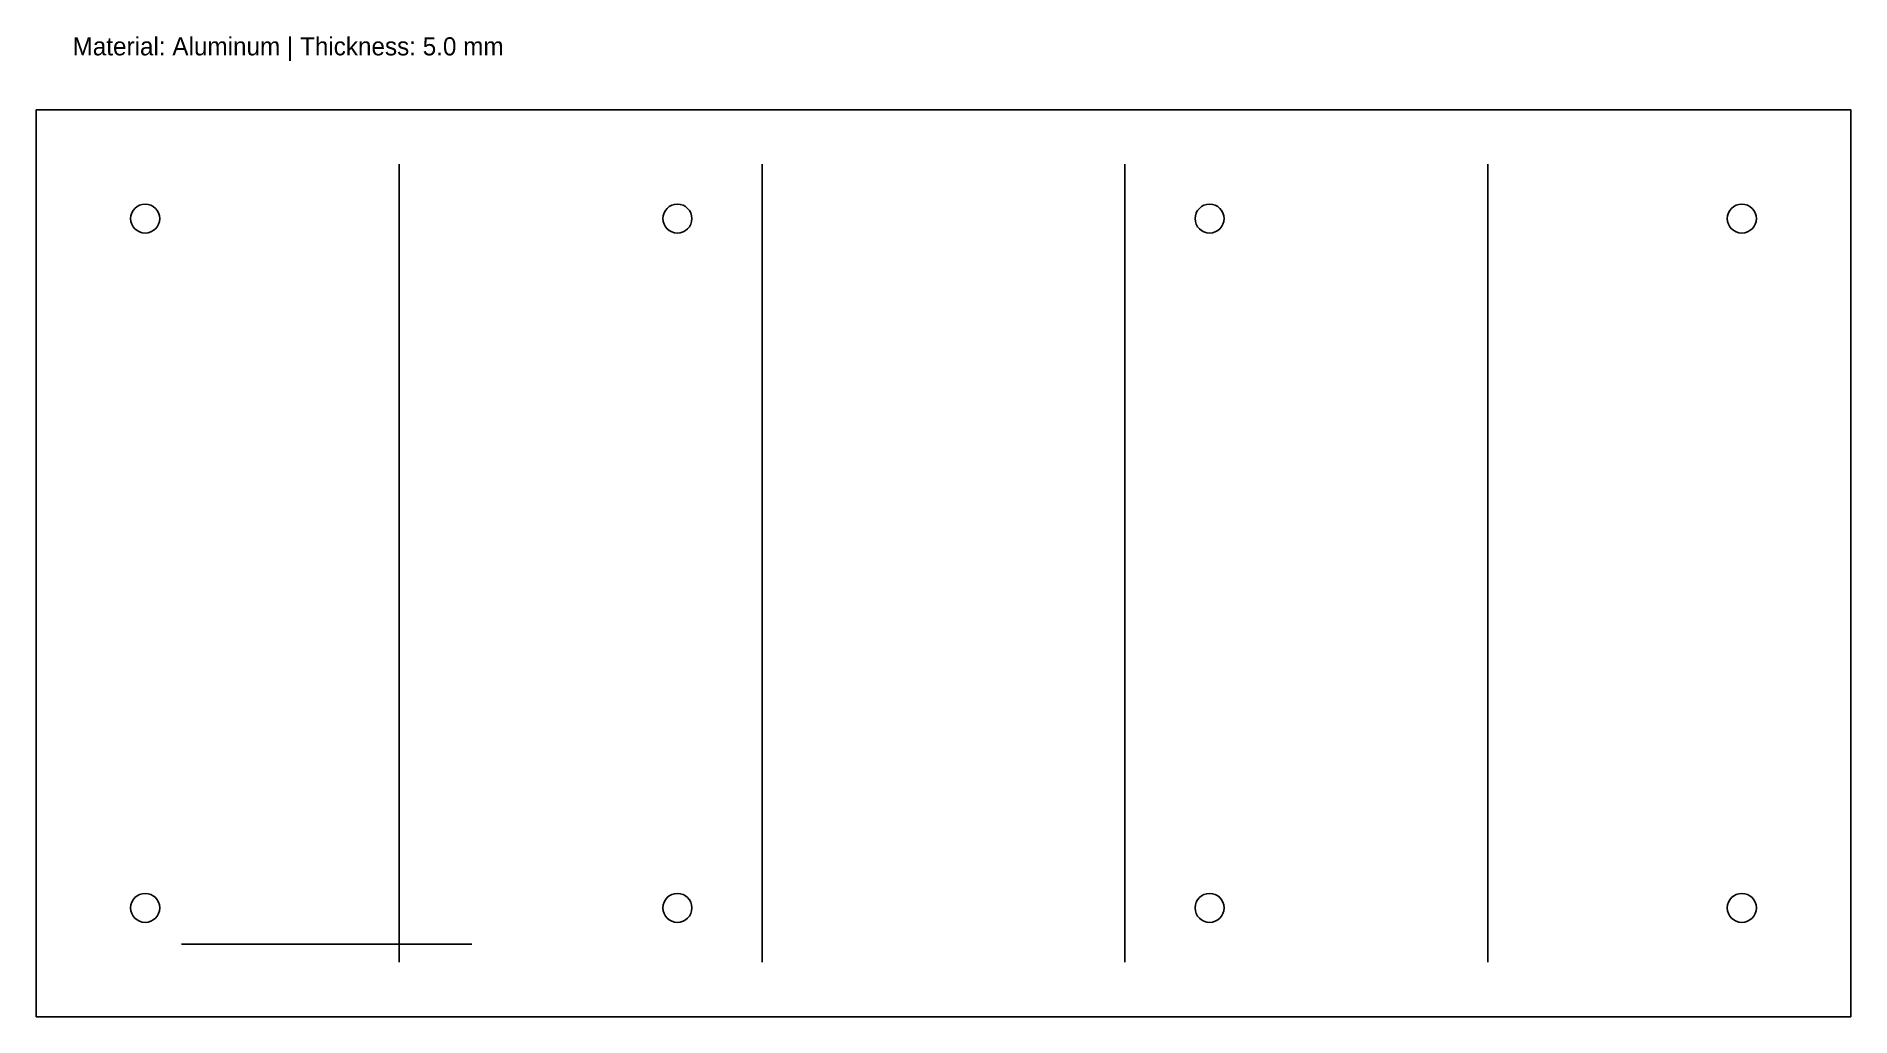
# Model space of a CAD drawing. Header units: metres. Extents: x 0 to 500, y 0 to 270.
import ezdxf

# ---------------------------------------------------------------- set-up
doc = ezdxf.new("R2010")
doc.units = ezdxf.units.M

msp = doc.modelspace()

# ---------------------------------------------------------------- linework, layer by layer
at = {"layer": 'BEND'}
for p, q in [((100, 15), (100, 235)), ((200, 15), (200, 235)), ((300, 15), (300, 235)), ((400, 15), (400, 235))]:
    msp.add_line(p, q, dxfattribs=at)
at = {"layer": 'CUT'}
msp.add_lwpolyline([(0, 0), (500, 0), (500, 250), (0, 250)], close=True, dxfattribs=at)
at = {"layer": 'HOLES'}
for centre in [(30, 220), (176.67, 220), (323.33, 220), (470, 220), (30, 30), (176.67, 30), (323.33, 30), (470, 30)]:
    msp.add_circle(centre, 4, dxfattribs=at)
at = {"layer": 'WELDS', "linetype": 'CONTINUOUS'}
msp.add_line((40, 20), (120, 20), dxfattribs=at)

# ---------------------------------------------------------------- texts
at = {"layer": 'NOTES'}
msp.add_text('Material: Aluminum | Thickness: 5.0 mm', height=5, dxfattribs=at).set_placement((10, 265))

doc.saveas('drawing.dxf')
